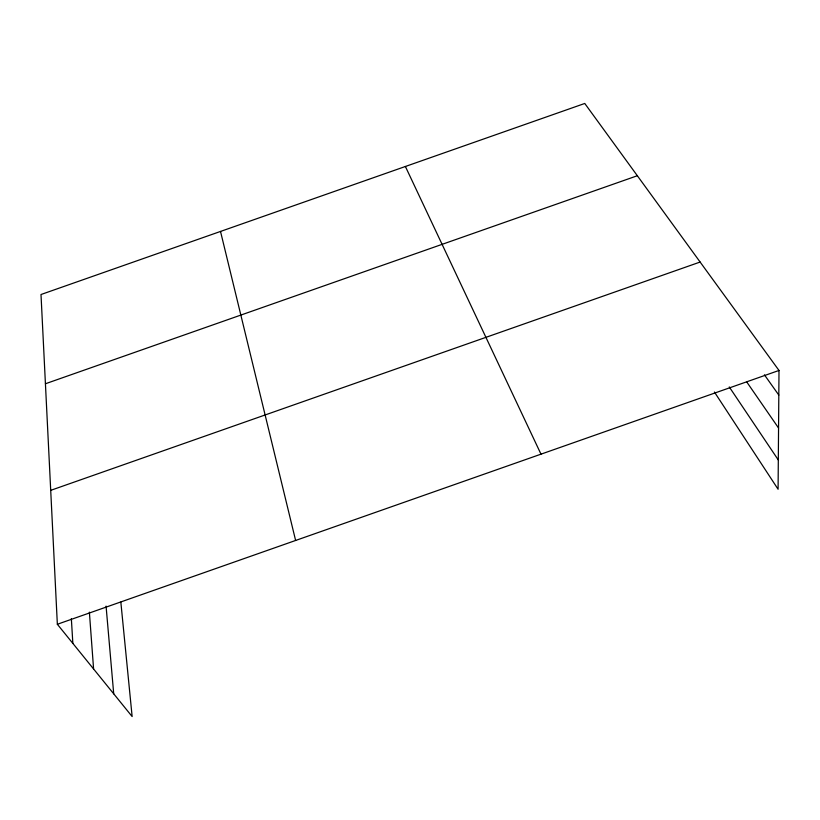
<?xml version="1.0" encoding="UTF-8"?>
<svg xmlns="http://www.w3.org/2000/svg" width="820" height="820" viewBox="0 0 820 820"><rect width="100%" height="100%" fill="white"/><g stroke="black" fill="none" stroke-linecap="round" stroke-linejoin="round"><path stroke-width="1.23" d="M120.837 602.085L132.133 716.536L57.349 624.266L41 294.513L584.762 103.463L779 370.455L778.088 489.253L714.415 392.021M45.428 383.76L637.335 175.736M50.707 490.35L700.126 262.041M57.349 624.266L779 370.455M764.424 374.842L778.815 395.076M746.907 382.181L778.559 428.03M729.267 386.937L778.313 459.989M405.398 166.491L540.985 454.167M220.518 231.445L295.62 540.462M106.067 606.124L113.713 693.812M89.38 612.161L93.593 668.987M71.35 618.608L72.847 643.393"/></g></svg>
